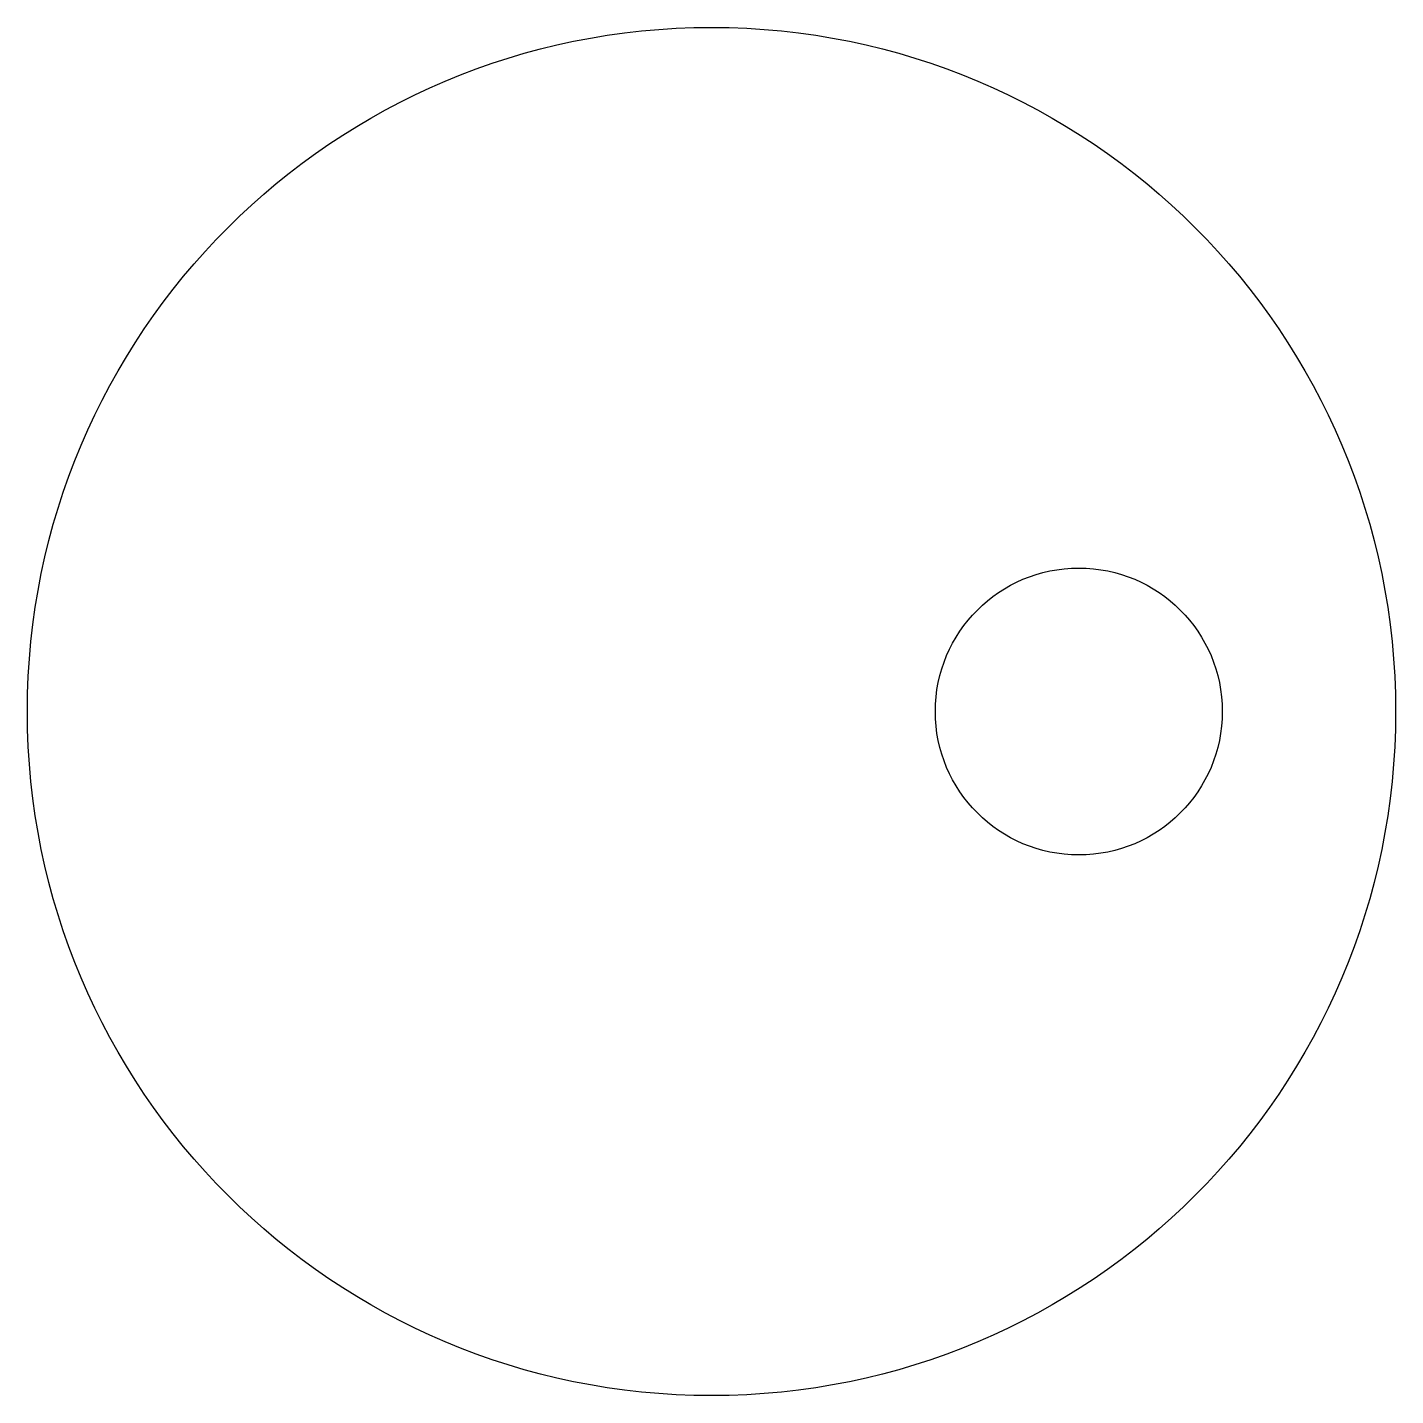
# Model space of a CAD drawing. Header units: millimetres. Extents: x -29.8 to 29.8, y -29.8 to 29.8.
import ezdxf

# ---------------------------------------------------------------- set-up
doc = ezdxf.new("R2010")
doc.units = ezdxf.units.MM

msp = doc.modelspace()

# ---------------------------------------------------------------- linework, layer by layer
at = {"color": 7, "linetype": 'Continuous', "lineweight": 25}
for centre, radius in [((0, 0), 29.8), ((16, 0), 6.25)]:
    msp.add_circle(centre, radius, dxfattribs=at)

doc.saveas('drawing.dxf')
